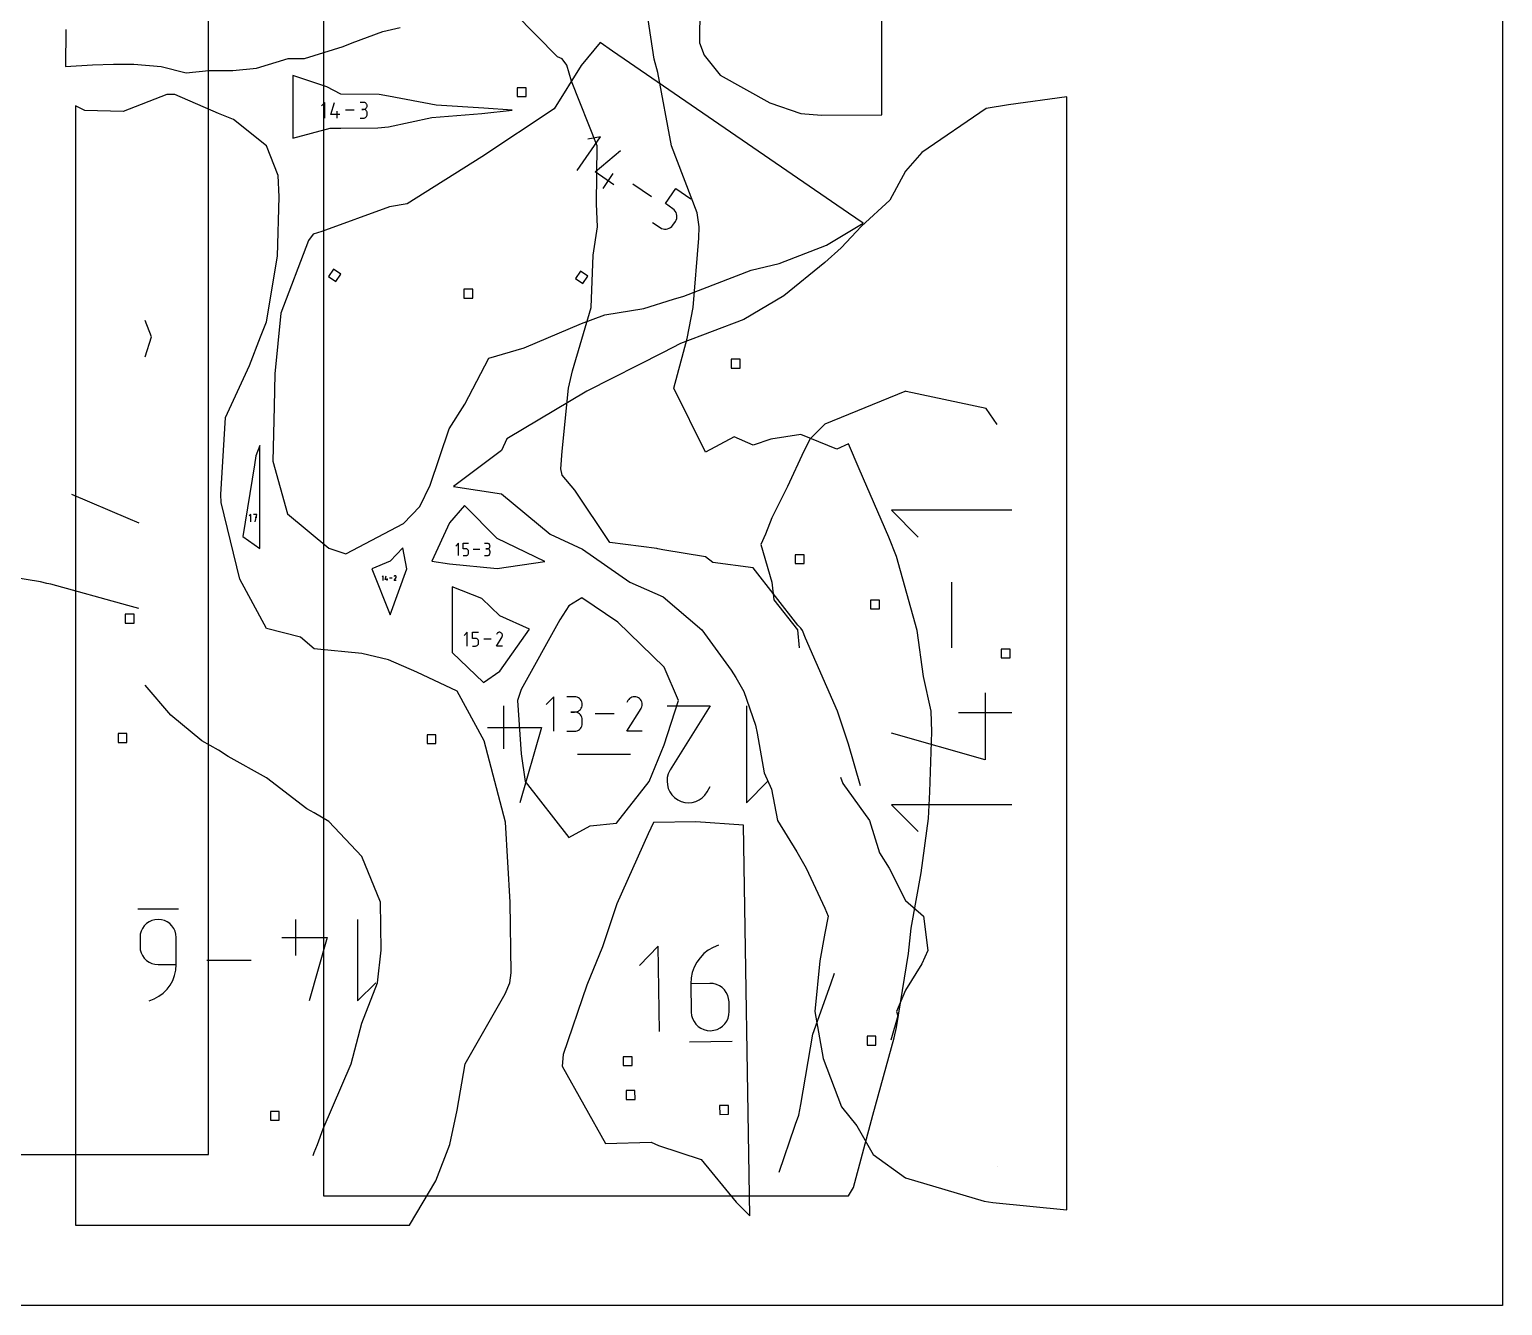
# Model space of a CAD drawing. Extents: x 0 to 600, y 0 to 270.
# Drawn here: x 478.6 to 600, y 0 to 105.2 of the extents above; entities that cross this region are included whole.
import ezdxf

# ---------------------------------------------------------------- set-up
doc = ezdxf.new("R2010")
doc.units = 0
doc.layers.add('1', color=7, linetype='CONTINUOUS')
doc.layers.add('2', color=7, linetype='CONTINUOUS')

msp = doc.modelspace()

# ---------------------------------------------------------------- linework, layer by layer
at = {"layer": '1', "color": 3}
for p, q in [((600.00002, 270.000013), (600.00002, 0.000006)), ((600.00002, 0.000006), (-0.000006, 0.000006))]:
    msp.add_line(p, q, dxfattribs=at)
at = {"layer": '1', "color": 5}
for p, q in [((493.326927, 12.455505), (493.326927, 131.842355)), ((502.810935, 115.590383), (502.810935, 9.051372)), ((530.06617, 102.760543), (529.119834, 108.931779)), ((530.354263, 101.671291), (530.06617, 102.760543)), ((531.501675, 95.614572), (530.354263, 101.671291)), ((519.502304, 100.410714), (518.771927, 100.410714)), ((518.771927, 100.410714), (518.771927, 99.680337)), ((518.771927, 99.680337), (519.502304, 99.680337)), ((519.502304, 99.680337), (519.502304, 100.410714)), ((533.617063, 90.09211), (531.501675, 95.614572)), ((533.786132, 88.955515), (533.617063, 90.09211)), ((533.735638, 88.019551), (533.786132, 88.955515)), ((533.268105, 82.296912), (533.735638, 88.019551)), ((515.114632, 83.79599), (514.384255, 83.79599)), ((514.384255, 83.79599), (514.384255, 83.065613)), ((515.114632, 83.065613), (515.114632, 83.79599)), ((514.384255, 83.065613), (515.114632, 83.065613)), ((532.78164, 79.746002), (533.268105, 82.296912)), ((531.695992, 75.638308), (532.78164, 79.746002)), ((534.288831, 70.367424), (531.695992, 75.638308)), ((542.158416, 71.826826), (539.67198, 71.431428)), ((545.120951, 70.624409), (542.158416, 71.826826)), ((536.649933, 71.642879), (534.288831, 70.367424)), ((538.223399, 70.935042), (536.649933, 71.642879)), ((539.67198, 71.431428), (538.223399, 70.935042)), ((546.092984, 71.06579), (545.120951, 70.624409)), ((546.960419, 68.979708), (546.092984, 71.06579)), ((549.411692, 63.363017), (546.960419, 68.979708)), ((550.027552, 61.766559), (549.411692, 63.363017)), ((551.738528, 55.662047), (550.027552, 61.766559)), ((548.636681, 58.171481), (547.906304, 58.171481)), ((547.906304, 58.171481), (547.906304, 57.441104)), ((547.906304, 57.441104), (548.636681, 57.441104)), ((548.636681, 57.441104), (548.636681, 58.171481)), ((552.262868, 51.878965), (551.738528, 55.662047)), ((552.901721, 49.003444), (552.262868, 51.878965)), ((552.956726, 47.301486), (552.901721, 49.003444)), ((552.801183, 42.34484), (552.956726, 47.301486)), ((552.674942, 40.165882), (552.801183, 42.34484)), ((552.081626, 35.686236), (552.674942, 40.165882)), ((551.261981, 31.11597), (552.081626, 35.686236)), ((551.032047, 29.027183), (551.261981, 31.11597)), ((550.027552, 22.91411), (551.032047, 29.027183)), ((548.083035, 15.709976), (549.847663, 22.063806)), ((549.847663, 22.063806), (550.027552, 22.91411)), ((528.248792, 20.511528), (527.518415, 20.511528)), ((527.518415, 20.511528), (527.518415, 19.781151)), ((527.518415, 19.781151), (528.248792, 19.781151)), ((528.248792, 19.781151), (528.248792, 20.511528)), ((546.495141, 9.732608), (548.083035, 15.709976)), ((346.835399, 12.455505), (493.326927, 12.455505)), ((546.092984, 9.051372), (546.495141, 9.732608)), ((502.810935, 9.051372), (546.092984, 9.051372))]:
    msp.add_line(p, q, dxfattribs=at)
at = {"layer": '1', "color": 1}
for p, q in [((522.08342, 102.952156), (518.549656, 106.562112)), ((522.484677, 102.78444), (522.08342, 102.952156)), ((522.869701, 102.273176), (522.484677, 102.78444)), ((523.25653, 100.966612), (522.869701, 102.273176)), ((525.357943, 95.614572), (523.25653, 100.966612)), ((525.311956, 90.8297), (525.357943, 95.614572)), ((525.381839, 88.955515), (525.311956, 90.8297)), ((525.027921, 86.601179), (525.381839, 88.955515)), ((524.876885, 82.296912), (525.027921, 86.601179)), ((523.330471, 77.070209), (524.876885, 82.296912)), ((523.014424, 75.638308), (523.330471, 77.070209)), ((522.484677, 70.447674), (523.014424, 75.638308)), ((522.355732, 68.979708), (522.484677, 70.447674)), ((522.484677, 68.473401), (522.355732, 68.979708)), ((523.523885, 67.221393), (522.484677, 68.473401)), ((482.043956, 66.910047), (486.668323, 64.931267)), ((526.419245, 62.913521), (523.523885, 67.221393)), ((486.668323, 64.931267), (487.574983, 64.535443)), ((530.287085, 62.434265), (526.419245, 62.913521)), ((530.354263, 62.395944), (530.287085, 62.434265)), ((530.770848, 62.320651), (530.354263, 62.395944)), ((534.288831, 61.744015), (530.770848, 62.320651)), ((534.909202, 61.270173), (534.288831, 61.744015)), ((538.223399, 60.835551), (534.909202, 61.270173)), ((541.900079, 56.098921), (538.223399, 60.835551)), ((479.46419, 59.672113), (473.637858, 60.629278)), ((480.009268, 59.534592), (479.46419, 59.672113)), ((480.314045, 59.492223), (480.009268, 59.534592)), ((486.668323, 57.727585), (480.314045, 59.492223)), ((487.574983, 57.486831), (486.668323, 57.727585)), ((542.157967, 55.855012), (541.900079, 56.098921)), ((542.286459, 55.662047), (542.157967, 55.855012)), ((542.52631, 55.039425), (542.286459, 55.662047)), ((545.17911, 49.003444), (542.52631, 55.039425)), ((517.655621, 49.449785), (517.655621, 45.901597)), ((531.122961, 49.449785), (534.671153, 49.449785)), ((534.671153, 49.449785), (531.392572, 44.171685)), ((537.667501, 49.449785), (537.667501, 41.460272)), ((546.092984, 46.284818), (545.17911, 49.003444)), ((516.325614, 47.673887), (520.761978, 47.673887)), ((520.761978, 47.673887), (518.990138, 41.460272)), ((547.06186, 42.840776), (546.092984, 46.284818)), ((523.756974, 45.455255), (528.12571, 45.455255)), ((531.225599, 43.832128), (531.146702, 43.530959)), ((531.360854, 44.122926), (531.225599, 43.832128)), ((531.364472, 44.129249), (531.360854, 44.122926)), ((531.360854, 44.122926), (531.360854, 44.122926)), ((531.367516, 44.135572), (531.364472, 44.129249)), ((531.371134, 44.140982), (531.367516, 44.135572)), ((531.374177, 44.146393), (531.371134, 44.140982)), ((531.377795, 44.151803), (531.374177, 44.146393)), ((531.380838, 44.156774), (531.377795, 44.151803)), ((531.384456, 44.161744), (531.380838, 44.156774)), ((531.388514, 44.166715), (531.384456, 44.161744)), ((531.392572, 44.171685), (531.388514, 44.166715)), ((531.392572, 44.171685), (531.392572, 44.171685)), ((531.146702, 43.530959), (531.121916, 43.225736)), ((531.121916, 43.225736), (531.149407, 42.923664)), ((531.149407, 42.923664), (531.227855, 42.631513)), ((531.227855, 42.631513), (531.354541, 42.355593)), ((534.433398, 42.34883), (534.666486, 42.795625)), ((537.667501, 41.460272), (539.443399, 43.237073)), ((531.354541, 42.355593), (531.527668, 42.103119)), ((531.527668, 42.103119), (531.745428, 41.881301)), ((531.745428, 41.881301), (532.00647, 41.696002)), ((532.00647, 41.696002), (532.00647, 41.696002)), ((532.00647, 41.696002), (532.297722, 41.562549)), ((532.297722, 41.562549), (532.59979, 41.484551)), ((532.59979, 41.484551), (532.905017, 41.460644)), ((532.905017, 41.460644), (533.207085, 41.488608)), ((533.207085, 41.488608), (533.499236, 41.567056)), ((533.499236, 41.567056), (533.774706, 41.694196)), ((533.774706, 41.694196), (534.02673, 41.867775)), ((534.02673, 41.867775), (534.248548, 42.086435)), ((534.248548, 42.086435), (534.433398, 42.34883)), ((544.619155, 26.533081), (544.936554, 27.406828)), ((543.155246, 22.368579), (544.619155, 26.533081)), ((542.157967, 16.581921), (543.155246, 22.368579)), ((541.97943, 15.709976), (542.157967, 16.581921)), ((540.375306, 10.998145), (541.659325, 14.803318)), ((541.659325, 14.803318), (541.708017, 14.947591)), ((541.708017, 14.947591), (541.97943, 15.709976))]:
    msp.add_line(p, q, dxfattribs=at)
at = {"layer": '2', "color": 3}
for p, q in [((600.000014, 270.000013), (600.000014, 0.000006)), ((600.000014, 0.000006), (-0.000006, 0.000006))]:
    msp.add_line(p, q, dxfattribs=at)
at = {"layer": '2', "color": 5}
for p, q in [((548.817708, 98.172875), (548.817708, 136.138041)), ((533.839583, 107.044691), (533.798557, 104.115507)), ((481.569718, 105.22055), (481.548912, 102.168365)), ((505.171116, 104.119639), (507.692194, 105.042498)), ((507.692194, 105.042498), (509.114533, 105.384474)), ((501.227432, 102.820539), (504.426838, 103.809108)), ((504.426838, 103.809108), (505.171116, 104.119639)), ((525.612229, 104.132263), (524.056736, 102.245964)), ((526.621684, 103.439159), (525.612229, 104.132263)), ((529.865275, 101.212066), (526.621684, 103.439159)), ((533.798557, 104.115507), (534.181778, 103.109683)), ((481.548912, 102.168365), (483.766781, 102.298423)), ((483.766781, 102.298423), (485.48503, 102.362455)), ((485.48503, 102.362455), (487.158467, 102.351048)), ((487.158467, 102.351048), (489.418517, 102.160709)), ((489.418517, 102.160709), (491.484023, 101.651585)), ((495.341046, 101.835407), (497.287295, 102.036751)), ((497.287295, 102.036751), (499.886696, 102.826973)), ((499.886696, 102.826973), (501.227432, 102.820539)), ((524.056736, 102.245964), (521.813864, 98.663196)), ((534.181778, 103.109683), (535.500065, 101.460925)), ((491.484023, 101.651585), (493.351024, 101.825065)), ((493.351024, 101.825065), (495.341046, 101.835407)), ((503.091848, 100.485743), (500.286524, 101.429823)), ((500.286524, 101.429823), (500.286524, 98.575041)), ((533.109229, 98.984725), (529.865275, 101.212066)), ((535.500065, 101.460925), (539.592428, 99.175115)), ((489.879261, 99.846605), (486.290044, 98.454831)), ((490.555536, 99.846605), (489.879261, 99.846605)), ((494.15918, 98.302444), (490.555536, 99.846605)), ((504.221228, 99.878448), (503.091848, 100.485743)), ((507.398368, 99.856807), (504.221228, 99.878448)), ((508.155796, 99.707576), (507.398368, 99.856807)), ((512.090803, 98.979453), (508.155796, 99.707576)), ((564.095462, 99.651201), (559.272269, 99.006914)), ((564.095462, 7.880683), (564.095462, 99.651201)), ((483.133643, 98.529221), (482.355025, 98.925068)), ((482.355025, 98.925068), (482.355025, 6.624804)), ((486.290044, 98.454831), (483.133643, 98.529221)), ((500.286524, 98.575039), (500.286524, 96.254515)), ((516.025371, 98.718862), (512.090803, 98.979453)), ((515.851805, 98.280636), (518.353583, 98.575041)), ((521.813864, 98.663196), (515.859008, 94.715273)), ((518.353583, 98.575041), (516.025371, 98.718862)), ((536.352821, 96.757633), (533.109229, 98.984725)), ((539.592428, 99.175115), (542.159118, 98.298663)), ((557.436858, 98.689538), (552.141175, 95.072346)), ((559.272269, 99.006914), (557.436858, 98.689538)), ((495.37377, 97.79118), (494.15918, 98.302444)), ((498.094199, 95.615829), (495.37377, 97.79118)), ((507.292869, 97.114737), (508.155796, 97.203104)), ((508.155796, 97.203104), (511.722909, 97.951966)), ((511.722909, 97.951966), (515.851805, 98.280636)), ((542.159118, 98.298663), (543.871446, 98.163408)), ((543.871433, 98.163408), (548.817708, 98.172875)), ((500.286524, 96.254515), (503.344336, 97.090841)), ((503.344336, 97.090841), (504.221228, 97.090841)), ((504.221228, 97.090841), (507.292869, 97.114737)), ((539.596412, 94.530541), (536.352821, 96.757633)), ((499.068485, 93.188002), (498.094199, 95.615829)), ((552.141175, 95.072346), (550.778255, 93.538554)), ((515.859008, 94.715273), (509.69514, 90.829374)), ((542.840394, 92.303181), (539.596412, 94.530541)), ((550.778255, 93.538554), (549.482962, 91.137778)), ((499.140621, 91.416612), (499.068485, 93.188002)), ((546.083986, 90.076088), (542.840394, 92.303181)), ((498.999505, 86.529398), (499.140621, 91.416612)), ((549.482962, 91.137778), (547.165594, 89.002575)), ((508.257844, 90.596667), (502.66262, 88.55767)), ((509.69514, 90.829374), (508.257844, 90.596667)), ((547.285587, 89.251054), (546.083986, 90.076088)), ((544.274394, 87.440554), (547.285587, 89.251054)), ((547.165594, 89.002575), (545.479414, 87.20277)), ((501.577788, 87.818808), (499.277077, 81.828403)), ((501.945524, 88.354388), (501.577788, 87.818808)), ((502.66262, 88.55767), (501.945524, 88.354388)), ((540.359982, 85.929189), (544.274394, 87.440554)), ((498.094199, 81.116944), (498.999505, 86.529398)), ((545.479414, 87.20277), (544.119651, 86.004411)), ((503.639975, 85.45457), (503.226558, 84.85246)), ((504.242086, 85.041153), (503.639975, 85.45457)), ((503.828669, 84.439043), (504.242086, 85.041153)), ((524.001739, 85.295018), (523.588322, 84.692907)), ((524.60385, 84.881601), (524.001739, 85.295018)), ((532.518585, 83.236121), (538.07334, 85.360326)), ((538.07334, 85.360326), (540.359982, 85.929189)), ((544.119651, 86.004411), (540.746391, 83.268202)), ((503.226558, 84.85246), (503.828669, 84.439043)), ((523.588322, 84.692907), (524.190433, 84.27949)), ((524.190433, 84.27949), (524.60385, 84.881601)), ((529.205798, 82.224985), (531.659318, 82.970762)), ((531.659318, 82.970762), (532.518585, 83.236121)), ((540.746391, 83.268202), (537.460598, 81.303387)), ((499.277077, 81.828403), (498.803101, 76.826548)), ((524.064034, 80.963505), (525.998514, 81.677367)), ((525.998514, 81.677367), (529.205798, 82.224985)), ((497.615396, 79.870795), (498.094199, 81.116944)), ((519.356992, 78.95563), (524.064034, 80.963505)), ((537.460598, 81.303387), (532.22578, 79.333634)), ((496.706482, 77.522768), (497.615396, 79.870795)), ((516.447117, 78.116304), (519.356992, 78.95563)), ((532.22578, 79.333634), (530.801994, 78.594702)), ((514.454429, 74.337147), (516.447117, 78.116304)), ((530.801994, 78.594702), (524.52481, 75.398627)), ((537.140946, 78.020748), (536.410569, 78.020748)), ((536.410569, 78.020748), (536.410569, 77.290371)), ((537.140946, 77.290371), (537.140946, 78.020748)), ((494.735817, 73.21174), (496.706482, 77.522768)), ((498.803101, 76.826548), (498.741287, 74.119209)), ((536.410569, 77.290371), (537.140946, 77.290371)), ((524.52481, 75.398627), (517.921211, 71.464059)), ((498.741287, 74.119209), (498.623862, 69.613584)), ((513.150539, 72.302703), (514.454429, 74.337147)), ((494.352594, 66.880454), (494.735817, 73.21174)), ((511.585519, 67.637067), (513.150539, 72.302703)), ((497.552122, 70.914065), (497.21307, 70.068721)), ((497.552122, 62.40878), (497.552122, 70.914065)), ((517.484787, 70.490662), (513.525422, 67.529491)), ((517.921211, 71.464059), (517.484787, 70.490662)), ((497.116601, 69.332483), (496.154938, 63.410118)), ((497.21307, 70.068721), (497.116601, 69.332483)), ((498.623862, 69.613584), (499.836125, 65.289859)), ((494.365669, 66.203277), (494.352594, 66.880454)), ((510.746339, 65.876384), (511.585519, 67.637067)), ((513.525422, 67.529491), (517.484787, 66.91993)), ((517.484787, 66.91993), (521.476612, 63.594449)), ((495.898559, 59.894533), (494.365669, 66.203277)), ((509.411253, 64.470412), (510.746339, 65.876384)), ((514.425858, 65.958637), (513.195949, 64.526287)), ((517.130517, 63.259849), (514.425858, 65.958637)), ((499.836125, 65.289859), (503.247352, 62.445072)), ((504.640744, 61.990945), (509.411253, 64.470412)), ((513.195949, 64.526287), (511.736547, 61.381157)), ((496.154938, 63.410118), (497.552122, 62.40878)), ((521.047028, 61.350499), (517.130517, 63.259849)), ((521.476612, 63.594449), (524.14339, 62.37942)), ((503.247352, 62.445072), (504.640744, 61.990945)), ((509.334171, 62.478417), (508.308465, 61.389615)), ((509.665072, 60.742645), (509.334171, 62.478417)), ((524.14339, 62.37942), (528.053612, 59.659881)), ((508.308465, 61.389615), (506.780557, 60.742645)), ((506.780557, 60.742645), (508.308465, 56.959112)), ((508.308465, 56.959112), (509.665072, 60.742645)), ((511.736547, 61.381157), (513.195949, 61.158437)), ((513.195949, 61.158437), (517.130517, 60.781978)), ((517.130517, 60.781978), (521.047028, 61.350499)), ((542.428061, 61.911877), (541.697684, 61.911877)), ((541.697684, 61.911877), (541.697684, 61.1815)), ((541.697684, 61.1815), (542.428061, 61.1815)), ((542.428061, 61.1815), (542.428061, 61.911877)), ((498.094199, 55.817497), (495.898559, 59.894533)), ((528.053612, 59.659881), (530.801994, 58.439002)), ((515.856568, 58.290141), (513.410716, 59.257665)), ((513.410716, 59.257665), (513.410716, 55.770791)), ((517.345284, 56.865906), (515.856568, 58.290141)), ((524.099315, 58.349513), (523.029448, 57.688116)), ((527.07222, 56.357207), (524.099315, 58.349513)), ((530.801994, 58.439002), (533.989052, 55.725313)), ((523.029448, 57.688116), (522.283278, 56.53935)), ((487.189941, 56.995117), (486.459564, 56.995117)), ((486.459564, 56.995117), (486.459564, 56.26474)), ((486.459564, 56.26474), (487.189941, 56.26474)), ((487.189941, 56.26474), (487.189941, 56.995117)), ((519.784846, 55.770791), (517.345284, 56.865906)), ((522.283278, 56.53935), (519.09488, 50.806793)), ((530.899021, 52.629579), (527.07222, 56.357207)), ((500.92193, 55.108761), (498.094199, 55.817497)), ((502.028766, 54.140786), (500.92193, 55.108761)), ((513.410716, 55.770791), (513.410716, 53.840703)), ((517.345284, 52.321338), (519.784846, 55.770791)), ((533.989052, 55.725313), (536.422742, 52.403924)), ((505.963334, 53.753956), (502.028766, 54.140786)), ((508.152211, 53.23593), (505.963334, 53.753956)), ((513.410716, 53.840703), (516.007612, 51.375906)), ((559.403916, 54.13113), (558.673539, 54.13113)), ((558.673539, 54.13113), (558.673539, 53.400753)), ((559.403916, 53.400753), (559.403916, 54.13113)), ((510.49618, 52.223321), (508.152211, 53.23593)), ((513.832921, 50.657519), (510.49618, 52.223321)), ((516.007612, 51.375906), (517.345284, 52.321338)), ((532.065392, 49.880747), (530.899021, 52.629579)), ((536.422742, 52.403924), (536.789283, 51.790306)), ((558.673539, 53.400753), (559.403916, 53.400753)), ((536.789283, 51.790306), (537.460598, 50.62576)), ((516.056964, 46.576875), (513.832921, 50.657519)), ((519.09488, 50.806793), (518.809492, 49.880747)), ((518.809492, 49.880747), (519.09488, 45.486763)), ((530.899021, 46.241486), (532.065392, 49.880747)), ((537.460598, 50.62576), (538.407383, 47.855738)), ((538.407383, 47.855738), (538.558419, 47.207427)), ((486.599778, 47.158021), (485.869852, 47.158021)), ((485.869852, 47.158021), (485.869852, 46.427644)), ((485.869852, 46.427644), (486.599778, 46.427644)), ((486.599778, 46.427644), (486.599778, 47.158021)), ((512.067843, 47.066499), (511.337466, 47.066499)), ((511.337466, 47.066499), (511.337466, 46.336122)), ((511.337466, 46.336122), (512.067843, 46.336122)), ((512.067843, 46.336122), (512.067843, 47.066499)), ((517.79995, 39.863719), (516.056964, 46.576875)), ((529.653322, 43.222143), (530.899021, 46.241486)), ((538.558419, 47.207427), (539.144069, 43.92117)), ((519.09488, 45.486763), (519.43978, 43.222143)), ((539.144069, 43.92117), (539.748659, 42.56906)), ((519.43978, 43.222143), (523.029448, 38.588758)), ((526.964453, 39.777649), (529.653322, 43.222143)), ((539.748659, 42.56906), (540.224307, 39.986162)), ((518.20301, 33.259669), (517.79995, 39.863719)), ((523.029448, 38.588758), (524.79361, 39.548167)), ((524.79361, 39.548167), (526.964453, 39.777649)), ((529.577485, 38.881797), (526.979566, 33.129236)), ((530.007459, 39.837954), (529.577485, 38.881797)), ((533.496577, 39.894688), (530.007459, 39.837954)), ((537.436372, 39.605237), (533.496577, 39.894688)), ((537.959868, 7.410238), (537.436372, 39.605237)), ((540.224307, 39.986162), (541.820766, 37.409994)), ((541.820766, 37.409994), (542.587212, 36.051595)), ((542.587212, 36.051595), (544.119651, 32.756783)), ((518.26703, 27.446409), (518.20301, 33.259669)), ((526.979566, 33.129236), (525.793488, 29.5897)), ((544.119651, 32.756783), (544.418115, 32.116553)), ((544.418115, 32.116553), (544.119651, 30.695496)), ((544.119651, 30.695496), (543.728314, 28.413271)), ((525.793488, 29.5897), (524.501175, 26.429453)), ((543.728314, 28.413271), (543.304063, 24.247417)), ((518.167843, 26.601065), (518.26703, 27.446409)), ((514.480341, 19.942011), (517.767489, 25.689446)), ((517.767489, 25.689446), (518.167843, 26.601065)), ((524.501175, 26.429453), (522.564976, 20.689454)), ((543.304063, 24.247417), (544.004235, 20.38095)), ((548.342312, 22.199657), (547.611935, 22.199657)), ((547.611935, 22.199657), (547.611935, 21.46928)), ((548.342312, 21.46928), (548.342312, 22.199657)), ((522.564976, 20.689454), (522.469074, 19.736477)), ((547.611935, 21.46928), (548.342312, 21.46928)), ((513.832921, 16.104376), (514.480341, 19.942011)), ((522.469074, 19.736477), (526.05719, 13.372064)), ((544.004235, 20.38095), (545.516835, 16.378281)), ((528.482057, 17.733461), (527.751777, 17.721587)), ((527.751777, 17.721587), (527.763651, 16.991306)), ((527.763651, 16.991306), (528.493932, 17.003181)), ((528.493932, 17.003181), (528.482057, 17.733461)), ((499.154598, 16.012402), (498.424221, 16.012402)), ((498.424221, 16.012402), (498.424221, 15.282025)), ((499.154598, 15.282025), (499.154598, 16.012402)), ((513.226978, 13.283407), (513.832921, 16.104376)), ((536.184178, 16.505067), (535.453898, 16.493193)), ((535.453898, 16.493193), (535.465772, 15.762912)), ((536.196053, 15.774787), (536.184178, 16.505067)), ((545.516835, 16.378281), (546.768394, 14.812941)), ((498.424221, 15.282025), (499.154598, 15.282025)), ((535.465772, 15.762912), (536.196053, 15.774787)), ((546.768394, 14.812941), (548.123649, 12.443274)), ((526.05719, 13.372064), (529.821866, 13.482426)), ((529.821866, 13.482426), (530.422435, 13.206316)), ((512.054318, 10.273533), (513.226978, 13.283407)), ((530.422435, 13.206316), (533.949464, 12.042152)), ((548.123649, 12.443274), (550.778255, 10.542028)), ((533.949464, 12.042152), (536.827797, 8.535786)), ((509.897902, 6.624804), (512.054318, 10.273533)), ((550.778255, 10.542028), (557.26779, 8.608355)), ((536.827797, 8.535786), (537.959868, 7.410238)), ((557.26779, 8.608355), (557.971116, 8.508706)), ((557.971116, 8.508706), (564.095462, 7.880683)), ((482.355025, 6.624804), (509.897902, 6.624804))]:
    msp.add_line(p, q, dxfattribs=at)
at = {"layer": '2', "color": 1}
for p, q in [((502.92775, 99.210287), (502.638304, 98.921292)), ((502.92775, 97.909585), (502.92775, 99.210287)), ((503.415547, 98.19858), (503.70364, 99.210287)), ((503.920961, 97.909585), (503.920961, 98.487574)), ((505.337081, 98.560161), (504.62564, 98.560161)), ((506.113445, 99.208934), (505.824912, 99.208934)), ((506.113445, 98.631397), (505.969162, 98.631397)), ((505.969162, 98.631397), (506.113445, 98.631397)), ((506.165755, 99.204427), (506.113445, 99.208934)), ((506.113445, 98.631397), (506.165755, 98.635904)), ((506.165755, 98.626436), (506.113445, 98.631397)), ((506.113445, 98.631397), (506.113445, 98.631397)), ((506.214447, 99.190901), (506.165755, 99.204427)), ((506.165755, 98.635904), (506.214447, 98.64943)), ((506.214447, 98.612911), (506.165755, 98.626436)), ((506.25952, 99.169261), (506.214447, 99.190901)), ((506.214447, 98.64943), (506.25952, 98.670621)), ((506.25952, 98.59172), (506.214447, 98.612911)), ((506.299657, 99.140857), (506.25952, 99.169261)), ((506.25952, 98.670621), (506.299657, 98.699024)), ((506.299657, 98.563316), (506.25952, 98.59172)), ((506.334824, 99.106142), (506.299657, 99.140857)), ((506.299657, 98.699024), (506.334824, 98.734191)), ((506.334824, 98.528601), (506.299657, 98.563316)), ((506.362889, 99.066016), (506.334824, 99.106142)), ((506.334824, 98.734191), (506.362889, 98.774767)), ((506.362889, 98.488024), (506.334824, 98.528601)), ((506.38453, 99.020931), (506.362889, 99.066016)), ((506.362889, 98.774767), (506.38453, 98.819401)), ((506.38453, 98.442939), (506.362889, 98.488024)), ((506.398055, 98.972239), (506.38453, 99.020931)), ((506.38453, 98.819401), (506.398055, 98.868544)), ((506.398055, 98.394247), (506.38453, 98.442939)), ((506.402451, 98.920391), (506.398055, 98.972239)), ((506.398055, 98.868544), (506.402451, 98.920391)), ((506.402451, 98.34285), (506.398055, 98.394247)), ((506.402451, 98.920391), (506.402451, 98.920391)), ((504.137809, 98.19858), (503.415547, 98.19858)), ((505.824912, 97.909585), (506.113445, 97.909585)), ((506.113445, 97.909585), (506.165755, 97.914092)), ((506.113445, 97.909585), (506.113445, 97.909585)), ((506.165755, 97.914092), (506.214447, 97.927618)), ((506.214447, 97.927618), (506.25952, 97.948809)), ((506.25952, 97.948809), (506.299657, 97.977662)), ((506.299657, 97.977662), (506.334824, 98.012378)), ((506.334824, 98.012378), (506.362889, 98.052503)), ((506.362889, 98.052503), (506.38453, 98.097588)), ((506.38453, 98.097588), (506.398055, 98.14628)), ((506.398055, 98.14628), (506.402451, 98.198128)), ((506.402451, 98.198128), (506.402451, 98.34285)), ((506.402451, 98.34285), (506.402451, 98.34285)), ((523.714053, 93.579465), (525.630573, 96.37073)), ((525.630573, 96.37073), (524.583693, 96.176219)), ((525.186616, 93.48115), (527.296412, 95.226943)), ((526.736493, 92.416984), (525.186616, 93.48115)), ((525.845971, 92.115663), (526.697048, 93.355193)), ((529.842296, 91.42532), (528.316197, 92.47316)), ((530.993795, 90.85946), (531.847169, 92.102335)), ((531.847169, 92.102335), (533.087071, 91.251003)), ((531.613746, 90.433794), (530.993795, 90.85946)), ((531.717995, 90.347449), (531.613746, 90.433794)), ((531.803157, 90.246865), (531.717995, 90.347449)), ((531.868412, 90.134792), (531.803157, 90.246865)), ((531.913141, 90.01439), (531.868412, 90.134792)), ((531.936553, 89.888389), (531.913141, 90.01439)), ((531.938674, 89.760054), (531.936553, 89.888389)), ((529.930649, 89.311069), (530.5506, 88.885403)), ((530.5506, 88.885403), (530.5506, 88.885403)), ((530.5506, 88.885403), (530.668375, 88.818757)), ((530.668375, 88.818757), (530.793093, 88.775783)), ((530.793093, 88.775783), (530.921381, 88.755513)), ((530.921381, 88.755513), (531.049814, 88.75702)), ((531.049814, 88.75702), (531.17607, 88.780803)), ((531.17607, 88.780803), (531.296857, 88.825296)), ((531.296857, 88.825296), (531.409314, 88.890274)), ((531.409314, 88.890274), (531.509879, 88.975448)), ((531.509879, 88.975448), (531.596473, 89.08006)), ((531.596473, 89.08006), (531.808541, 89.38892)), ((531.808541, 89.38892), (531.875064, 89.507312)), ((531.808541, 89.38892), (531.808541, 89.38892)), ((531.875064, 89.507312), (531.918429, 89.631762)), ((531.918429, 89.631762), (531.938674, 89.760054)), ((488.611922, 79.870795), (488.10697, 81.226951)), ((488.10697, 78.225643), (488.611922, 79.870795)), ((550.722351, 75.365692), (544.119651, 72.678175)), ((550.778255, 75.383613), (550.722351, 75.365692)), ((550.833709, 75.365692), (550.778255, 75.383613)), ((557.436858, 73.970773), (550.833709, 75.365692)), ((558.343517, 72.650685), (557.436858, 73.970773)), ((544.119651, 72.678175), (542.917684, 71.464059)), ((542.397405, 70.446468), (541.045305, 67.529491)), ((542.917684, 71.464059), (542.397405, 70.446468)), ((541.045305, 67.529491), (539.76985, 64.959172)), ((496.803247, 65.239667), (496.667081, 65.10351)), ((496.803247, 64.627413), (496.803247, 65.239667)), ((497.305485, 65.239667), (497.033181, 65.239667)), ((497.169351, 64.627413), (497.305485, 65.239667)), ((497.305485, 64.967354), (497.169351, 64.967354)), ((539.76985, 64.959172), (539.231086, 63.594449)), ((559.541426, 65.571877), (549.629037, 65.571877)), ((549.629037, 65.571877), (551.833244, 63.368574)), ((539.231086, 63.594449), (538.869505, 62.762192)), ((513.930383, 62.848674), (513.704507, 62.622798)), ((513.930383, 61.832007), (513.930383, 62.848674)), ((514.311802, 62.396021), (514.311802, 62.848678)), ((514.311802, 62.848678), (514.763554, 62.848678)), ((514.537678, 62.396021), (514.311802, 62.396021)), ((514.578255, 62.392414), (514.537678, 62.396021)), ((514.616126, 62.382044), (514.578255, 62.392414)), ((514.651292, 62.365363), (514.616126, 62.382044)), ((514.682717, 62.343271), (514.651292, 62.365363)), ((514.710083, 62.31622), (514.682717, 62.343271)), ((514.73204, 62.284661), (514.710083, 62.31622)), ((514.710083, 61.912709), (514.73204, 61.944269)), ((514.748631, 62.249494), (514.73204, 62.284661)), ((514.73204, 61.944269), (514.748631, 61.979435)), ((514.759091, 62.211172), (514.748631, 62.249494)), ((514.748631, 61.979435), (514.759091, 62.017757)), ((514.763148, 62.170596), (514.759091, 62.211172)), ((514.759091, 62.017757), (514.763148, 62.058334)), ((514.763148, 62.058334), (514.763148, 62.170596)), ((514.763148, 62.170596), (514.763148, 62.170596)), ((515.700398, 62.340566), (515.1445, 62.340566)), ((516.307693, 62.847772), (516.081817, 62.847772)), ((516.307693, 62.396021), (516.194552, 62.396021)), ((516.194552, 62.396021), (516.307693, 62.396021)), ((516.347818, 62.844165), (516.307693, 62.847772)), ((516.307693, 62.396021), (516.347818, 62.399627)), ((516.347818, 62.392414), (516.307693, 62.396021)), ((516.307693, 62.396021), (516.307693, 62.396021)), ((516.386141, 62.833345), (516.347818, 62.844165)), ((516.347818, 62.399627), (516.386141, 62.410448)), ((516.386141, 62.382044), (516.347818, 62.392414)), ((516.421307, 62.816664), (516.386141, 62.833345)), ((516.386141, 62.410448), (516.421307, 62.427129)), ((516.421307, 62.365363), (516.386141, 62.382044)), ((516.452731, 62.794572), (516.421307, 62.816664)), ((516.421307, 62.427129), (516.452731, 62.449221)), ((516.452731, 62.343271), (516.421307, 62.365363)), ((516.479782, 62.767521), (516.452731, 62.794572)), ((516.452731, 62.449221), (516.479782, 62.476723)), ((516.479782, 62.315769), (516.452731, 62.343271)), ((516.50246, 62.735961), (516.479782, 62.767521)), ((516.479782, 62.476723), (516.50246, 62.508282)), ((516.50246, 62.28421), (516.479782, 62.315769)), ((516.479782, 61.912709), (516.50246, 61.943818)), ((516.519006, 62.700795), (516.50246, 62.735961)), ((516.50246, 62.508282), (516.519006, 62.543449)), ((516.519006, 62.249044), (516.50246, 62.28421)), ((516.50246, 61.943818), (516.519006, 61.978984)), ((516.529466, 62.662924), (516.519006, 62.700795)), ((516.519006, 62.543449), (516.529466, 62.581771)), ((516.529466, 62.211172), (516.519006, 62.249044)), ((516.519006, 61.978984), (516.529466, 62.017307)), ((516.533073, 62.622347), (516.529466, 62.662924)), ((516.529466, 62.581771), (516.533073, 62.622347)), ((516.533073, 62.170596), (516.529466, 62.211172)), ((516.529466, 62.017307), (516.533073, 62.057883)), ((516.533073, 62.622347), (516.533073, 62.622347)), ((516.533073, 62.057883), (516.533073, 62.170596)), ((516.533073, 62.170596), (516.533073, 62.170596)), ((538.869505, 62.762192), (539.773458, 59.659881)), ((514.311802, 61.832007), (514.537678, 61.832007)), ((514.537678, 61.832007), (514.578255, 61.836065)), ((514.537678, 61.832007), (514.537678, 61.832007)), ((514.578255, 61.836065), (514.616126, 61.846434)), ((514.616126, 61.846434), (514.651292, 61.863116)), ((514.651292, 61.863116), (514.682717, 61.885208)), ((514.682717, 61.885208), (514.710083, 61.912709)), ((516.081817, 61.832458), (516.307693, 61.832458)), ((516.307693, 61.832458), (516.347818, 61.836065)), ((516.307693, 61.832458), (516.307693, 61.832458)), ((516.347818, 61.836065), (516.386141, 61.846434)), ((516.386141, 61.846434), (516.421307, 61.863116)), ((516.421307, 61.863116), (516.452731, 61.885208)), ((516.452731, 61.885208), (516.479782, 61.912709)), ((507.736336, 60.176377), (507.647541, 60.088011)), ((507.736336, 59.778728), (507.736336, 60.176377)), ((507.885117, 59.867094), (507.973032, 60.176377)), ((508.105582, 59.867094), (507.885117, 59.867094)), ((508.039781, 59.778728), (508.039781, 59.955461)), ((508.472123, 59.977553), (508.254836, 59.977553)), ((508.63231, 60.131631), (508.620453, 60.109088)), ((508.621377, 59.778728), (508.784562, 60.041573)), ((508.797646, 59.778728), (508.621377, 59.778728)), ((508.641463, 60.144705), (508.63231, 60.131631)), ((508.652644, 60.155526), (508.641463, 60.144705)), ((508.665132, 60.164092), (508.652644, 60.155526)), ((508.678658, 60.170404), (508.665132, 60.164092)), ((508.693175, 60.174461), (508.678658, 60.170404)), ((508.708414, 60.175814), (508.693175, 60.174461)), ((508.723292, 60.174461), (508.708414, 60.175814)), ((508.738486, 60.170404), (508.723292, 60.174461)), ((508.753003, 60.164092), (508.738486, 60.170404)), ((508.765537, 60.155075), (508.753003, 60.164092)), ((508.753003, 60.164092), (508.753003, 60.164092)), ((508.776673, 60.143804), (508.765537, 60.155075)), ((508.785149, 60.13118), (508.776673, 60.143804)), ((508.784562, 60.043264), (508.791325, 60.057691)), ((508.784562, 60.042926), (508.784562, 60.043264)), ((508.784562, 60.043264), (508.784562, 60.043264)), ((508.784562, 60.042588), (508.784562, 60.042926)), ((508.784562, 60.042926), (508.784562, 60.042926)), ((508.784562, 60.04225), (508.784562, 60.042588)), ((508.784562, 60.042588), (508.784562, 60.042588)), ((508.784562, 60.041911), (508.784562, 60.04225)), ((508.784562, 60.041573), (508.784562, 60.041911)), ((508.784562, 60.041911), (508.784562, 60.041911)), ((508.784562, 60.041573), (508.784562, 60.041573)), ((508.784562, 60.041573), (508.784562, 60.041573)), ((508.790874, 60.117654), (508.785149, 60.13118)), ((508.794932, 60.102776), (508.790874, 60.117654)), ((508.791325, 60.057691), (508.794932, 60.072569)), ((508.794932, 60.087898), (508.794932, 60.102776)), ((508.794932, 60.072569), (508.794932, 60.087898)), ((539.773458, 59.659881), (539.933059, 58.199127)), ((554.585233, 59.651766), (554.585233, 54.232098)), ((539.933059, 58.199127), (541.874868, 55.725313)), ((514.65462, 55.514709), (514.402572, 55.262233)), ((514.65462, 54.379919), (514.65462, 55.514709)), ((515.080673, 55.00931), (515.080673, 55.514709)), ((515.080673, 55.514709), (515.584701, 55.514709)), ((515.332689, 55.00931), (515.080673, 55.00931)), ((515.377774, 55.005253), (515.332689, 55.00931)), ((515.420199, 54.99353), (515.377774, 55.005253)), ((515.459874, 54.975046), (515.420199, 54.99353)), ((515.49504, 54.950249), (515.459874, 54.975046)), ((515.525112, 54.920042), (515.49504, 54.950249)), ((515.549819, 54.884876), (515.525112, 54.920042)), ((515.568754, 54.845652), (515.549819, 54.884876)), ((515.580612, 54.802821), (515.568754, 54.845652)), ((515.584669, 54.757736), (515.580612, 54.802821)), ((515.584669, 54.631949), (515.584669, 54.757736)), ((515.584669, 54.757736), (515.584669, 54.757736)), ((516.631137, 54.947539), (516.010317, 54.947539)), ((517.086225, 55.388132), (517.052727, 55.324563)), ((517.056753, 54.379919), (517.522468, 55.129683)), ((517.112284, 55.425553), (517.086225, 55.388132)), ((517.143709, 55.456662), (517.112284, 55.425553)), ((517.179777, 55.481458), (517.143709, 55.456662)), ((517.21855, 55.499492), (517.179777, 55.481458)), ((517.260479, 55.510313), (517.21855, 55.499492)), ((517.302859, 55.51437), (517.260479, 55.510313)), ((517.346591, 55.511214), (517.302859, 55.51437)), ((517.389422, 55.499943), (517.346591, 55.511214)), ((517.4309, 55.481007), (517.389422, 55.499943)), ((517.46787, 55.454858), (517.4309, 55.481007)), ((517.4309, 55.481007), (517.4309, 55.481007)), ((517.498978, 55.423299), (517.46787, 55.454858)), ((517.523324, 55.387231), (517.498978, 55.423299)), ((517.522468, 55.136107), (517.541764, 55.177585)), ((517.522468, 55.135206), (517.522468, 55.136107)), ((517.522468, 55.136107), (517.522468, 55.136107)), ((517.522468, 55.134304), (517.522468, 55.135206)), ((517.522468, 55.133966), (517.522468, 55.134304)), ((517.522468, 55.133064), (517.522468, 55.133966)), ((517.522468, 55.132162), (517.522468, 55.133064)), ((517.522468, 55.131824), (517.522468, 55.132162)), ((517.522468, 55.130922), (517.522468, 55.131824)), ((517.522468, 55.130021), (517.522468, 55.130922)), ((517.522468, 55.129683), (517.522468, 55.130021)), ((517.522468, 55.129683), (517.522468, 55.129683)), ((517.541268, 55.348007), (517.523324, 55.387231)), ((517.552449, 55.306529), (517.541268, 55.348007)), ((517.541764, 55.177585), (517.5529, 55.220416)), ((517.556507, 55.263698), (517.552449, 55.306529)), ((517.5529, 55.220416), (517.556507, 55.263698)), ((541.874868, 55.725313), (542.018238, 54.237069)), ((515.080673, 54.379919), (515.332689, 54.379919)), ((515.332689, 54.379919), (515.377774, 54.383977)), ((515.332689, 54.379919), (515.332689, 54.379919)), ((515.377774, 54.383977), (515.420199, 54.395699)), ((515.420199, 54.395699), (515.459874, 54.414184)), ((515.459874, 54.414184), (515.49504, 54.43898)), ((515.49504, 54.43898), (515.525112, 54.469638)), ((515.525112, 54.469638), (515.549819, 54.504805)), ((515.549819, 54.504805), (515.568754, 54.544028)), ((515.568754, 54.544028), (515.580612, 54.586859)), ((515.580612, 54.586859), (515.584669, 54.631949)), ((517.560781, 54.379919), (517.056753, 54.379919)), ((490.224612, 48.677836), (488.10697, 51.141732)), ((521.80177, 50.200399), (521.16925, 49.567857)), ((521.80177, 47.354634), (521.80177, 50.200399)), ((523.501046, 50.197239), (522.868932, 50.197239)), ((523.61466, 50.186869), (523.501046, 50.197239)), ((523.721512, 50.158015), (523.61466, 50.186869)), ((523.820248, 50.111126), (523.721512, 50.158015)), ((523.908163, 50.048458), (523.820248, 50.111126)), ((523.984348, 49.972265), (523.908163, 50.048458)), ((524.046565, 49.884349), (523.984348, 49.972265)), ((524.093463, 49.786064), (524.046565, 49.884349)), ((527.897104, 49.884358), (527.814598, 49.724757)), ((527.963379, 49.977684), (527.897104, 49.884358)), ((528.042264, 50.055681), (527.963379, 49.977684)), ((528.132006, 50.117447), (528.042264, 50.055681)), ((528.229831, 50.162532), (528.132006, 50.117447)), ((528.333977, 50.190485), (528.229831, 50.162532)), ((528.44174, 50.200404), (528.333977, 50.190485)), ((528.550385, 50.191838), (528.44174, 50.200404)), ((528.658148, 50.164336), (528.550385, 50.191838)), ((528.761821, 50.116997), (528.658148, 50.164336)), ((528.854709, 50.050722), (528.761821, 50.116997)), ((528.761821, 50.116997), (528.761821, 50.116997)), ((528.932242, 49.971818), (528.854709, 50.050722)), ((528.994022, 49.881653), (528.932242, 49.971818)), ((529.039107, 49.783363), (528.994022, 49.881653)), ((557.337673, 50.513938), (557.337673, 45.010412)), ((492.78003, 46.576875), (490.224612, 48.677836)), ((523.501046, 48.933506), (523.184549, 48.933506)), ((523.184549, 48.933506), (523.501046, 48.933506)), ((523.501046, 48.933506), (523.61466, 48.943876)), ((523.61466, 48.923137), (523.501046, 48.933506)), ((523.501046, 48.933506), (523.501046, 48.933506)), ((523.61466, 48.943876), (523.721512, 48.973181)), ((523.721512, 48.893832), (523.61466, 48.923137)), ((523.721512, 48.973181), (523.820248, 49.02007)), ((523.820248, 48.846948), (523.721512, 48.893832)), ((523.820248, 49.02007), (523.908163, 49.082287)), ((523.908163, 48.78473), (523.820248, 48.846948)), ((523.908163, 49.082287), (523.984348, 49.158931)), ((523.984348, 48.708532), (523.908163, 48.78473)), ((523.984348, 49.158931), (524.046565, 49.246847)), ((524.046565, 48.620166), (523.984348, 48.708532)), ((524.046565, 49.246847), (524.093463, 49.345583)), ((524.093463, 48.52188), (524.046565, 48.620166)), ((524.122858, 49.679663), (524.093463, 49.786064)), ((524.093463, 49.345583), (524.122858, 49.452435)), ((524.132642, 49.566049), (524.122858, 49.679663)), ((524.122858, 49.452435), (524.132642, 49.566049)), ((524.132642, 49.566049), (524.132642, 49.566049)), ((526.75616, 48.777968), (525.20029, 48.777968)), ((527.823796, 47.354634), (528.991488, 49.235129)), ((528.991488, 49.252262), (529.039738, 49.355957)), ((528.991488, 49.250008), (528.991488, 49.252262)), ((528.991488, 49.252262), (528.991488, 49.252262)), ((528.991488, 49.247753), (528.991488, 49.250008)), ((528.991488, 49.245499), (528.991488, 49.247753)), ((528.991488, 49.243696), (528.991488, 49.245499)), ((528.991488, 49.241892), (528.991488, 49.243696)), ((528.991488, 49.240089), (528.991488, 49.241892)), ((528.991488, 49.238285), (528.991488, 49.240089)), ((528.991488, 49.236482), (528.991488, 49.238285)), ((528.991488, 49.235129), (528.991488, 49.236482)), ((528.991488, 49.235129), (528.991488, 49.235129)), ((529.06715, 49.679668), (529.039107, 49.783363)), ((529.039738, 49.355957), (529.067826, 49.46326)), ((529.076933, 49.571919), (529.06715, 49.679668)), ((529.067826, 49.46326), (529.076933, 49.571919)), ((559.541426, 48.864301), (555.139326, 48.864301)), ((523.501046, 47.354634), (523.61466, 47.365004)), ((523.61466, 47.365004), (523.721512, 47.394309)), ((523.721512, 47.394309), (523.820248, 47.441193)), ((523.820248, 47.441193), (523.908163, 47.50341)), ((523.908163, 47.50341), (523.984348, 47.579608)), ((523.984348, 47.579608), (524.046565, 47.667524)), ((524.046565, 47.667524), (524.093463, 47.765805)), ((524.122858, 48.415484), (524.093463, 48.52188)), ((524.093463, 47.765805), (524.122858, 47.872656)), ((524.132642, 48.302316), (524.122858, 48.415484)), ((524.122858, 47.872656), (524.132642, 47.98582)), ((524.132642, 47.98582), (524.132642, 48.302316)), ((524.132642, 48.302316), (524.132642, 48.302316)), ((494.15918, 45.797807), (492.78003, 46.576875)), ((522.868932, 47.354634), (523.501046, 47.354634)), ((523.501046, 47.354634), (523.501046, 47.354634)), ((529.087519, 47.354634), (527.823796, 47.354634)), ((557.337673, 45.010412), (549.629037, 47.208306)), ((494.936445, 45.261295), (494.15918, 45.797807)), ((498.093748, 43.514702), (494.936445, 45.261295)), ((501.418315, 40.95162), (498.093748, 43.514702)), ((545.415844, 43.554629), (545.606553, 43.042452)), ((545.606553, 43.042452), (547.822483, 39.986162)), ((559.541426, 41.293605), (549.629037, 41.293605)), ((549.629037, 41.293605), (551.833244, 39.089861)), ((502.028766, 40.622049), (501.418315, 40.95162)), ((503.232085, 39.918272), (502.028766, 40.622049)), ((505.963334, 37.019757), (503.232085, 39.918272)), ((547.822483, 39.986162), (548.637168, 37.316668)), ((507.516963, 33.259669), (505.963334, 37.019757)), ((548.637168, 37.316668), (549.438781, 36.051595)), ((549.438781, 36.051595), (550.778255, 33.389303)), ((507.55754, 29.298501), (507.516963, 33.259669)), ((550.778255, 33.389303), (552.27688, 32.116553)), ((490.850392, 32.679425), (487.492461, 32.679425)), ((488.419409, 31.636158), (488.211116, 31.48873)), ((488.651596, 31.746165), (488.419409, 31.636158)), ((488.904072, 31.815596), (488.651596, 31.746165)), ((489.172328, 31.839942), (488.904072, 31.815596)), ((489.439682, 31.815596), (489.172328, 31.839942)), ((489.172328, 31.839942), (489.172328, 31.839942)), ((489.692158, 31.746165), (489.439682, 31.815596)), ((489.924346, 31.636158), (489.692158, 31.746165)), ((490.132639, 31.48873), (489.924346, 31.636158)), ((500.490466, 31.839942), (500.490466, 28.857118)), ((505.620237, 31.839942), (505.620237, 25.12408)), ((552.27688, 32.116553), (552.633953, 29.278903)), ((487.704811, 30.615433), (487.680916, 30.346727)), ((487.774242, 30.867909), (487.704811, 30.615433)), ((487.88425, 31.100097), (487.774242, 30.867909)), ((488.031227, 31.308841), (487.88425, 31.100097)), ((488.211116, 31.48873), (488.031227, 31.308841)), ((490.312077, 31.308841), (490.132639, 31.48873)), ((490.459505, 31.100097), (490.312077, 31.308841)), ((490.569963, 30.867909), (490.459505, 31.100097)), ((490.639394, 30.615433), (490.569963, 30.867909)), ((490.66374, 30.346727), (490.639394, 30.615433)), ((487.680916, 30.346727), (487.680916, 29.604177)), ((487.680916, 29.604177), (487.680916, 29.604177)), ((487.680916, 29.604177), (487.704811, 29.335921)), ((487.704811, 29.335921), (487.774242, 29.083445)), ((490.66374, 28.114568), (490.66374, 30.346727)), ((490.66374, 30.346727), (490.66374, 30.346727)), ((499.372809, 30.346727), (503.101789, 30.346727)), ((503.101789, 30.346727), (501.612632, 25.12408)), ((507.242846, 26.601065), (507.55754, 29.298501)), ((530.397583, 29.626234), (528.860143, 28.03703)), ((530.511915, 22.594806), (530.397583, 29.626234)), ((534.528282, 29.299306), (534.163175, 29.014707)), ((534.934811, 29.532272), (534.528282, 29.299306)), ((535.379279, 29.707237), (534.934811, 29.532272)), ((535.379279, 29.707237), (535.379279, 29.707237)), ((552.633953, 29.278903), (552.130805, 28.181985)), ((487.774242, 29.083445), (487.88425, 28.851257)), ((487.88425, 28.851257), (488.031227, 28.643415)), ((488.031227, 28.643415), (488.211116, 28.464428)), ((488.211116, 28.464428), (488.419409, 28.317451)), ((488.419409, 28.317451), (488.651596, 28.207444)), ((488.651596, 28.207444), (488.904072, 28.138464)), ((488.904072, 28.138464), (489.172328, 28.114568)), ((489.172328, 28.114568), (490.66374, 28.114568)), ((490.630377, 27.660563), (490.66374, 28.114568)), ((493.181286, 28.482011), (496.853459, 28.482011)), ((533.575766, 28.313008), (533.361435, 27.906863)), ((533.844338, 28.683965), (533.575766, 28.313008)), ((534.163175, 29.014707), (533.844338, 28.683965)), ((552.130805, 28.181985), (550.778255, 25.991328)), ((490.167354, 26.427037), (490.378352, 26.811612)), ((490.378352, 26.811612), (490.534346, 27.224591)), ((490.534346, 27.224591), (490.630377, 27.660563)), ((533.112178, 27.013614), (533.085181, 26.537918)), ((533.205267, 27.4719), (533.112178, 27.013614)), ((533.361435, 27.906863), (533.205267, 27.4719)), ((489.242661, 25.500089), (489.595676, 25.766091)), ((489.595676, 25.766091), (489.904959, 26.076727)), ((489.904959, 26.076727), (490.167354, 26.427037)), ((505.620237, 25.12408), (507.113002, 26.617296)), ((505.963334, 23.292277), (507.242846, 26.601065)), ((533.085181, 26.537918), (533.12318, 24.20102)), ((534.646359, 26.563293), (533.085283, 26.537909)), ((534.927615, 26.543077), (534.646359, 26.563293)), ((535.193421, 26.474802), (534.927615, 26.543077)), ((535.438243, 26.3638), (535.193421, 26.474802)), ((535.658475, 26.21362), (535.438243, 26.3638)), ((535.849984, 26.028705), (535.658475, 26.21362)), ((536.007214, 25.813925), (535.849984, 26.028705)), ((536.127029, 25.572832), (536.007214, 25.813925)), ((536.20344, 25.309843), (536.127029, 25.572832)), ((550.778255, 25.991328), (550.03796, 24.247417)), ((488.423466, 25.12408), (488.850421, 25.284132)), ((488.423466, 25.12408), (488.423466, 25.12408)), ((488.850421, 25.284132), (489.242661, 25.500089)), ((536.233363, 25.029411), (536.20344, 25.309843)), ((536.246008, 24.251798), (536.233363, 25.029411)), ((536.233363, 25.029411), (536.233363, 25.029411)), ((505.087784, 19.942011), (505.963334, 23.292277)), ((533.12318, 24.20102), (533.12318, 24.20102)), ((533.12318, 24.20102), (533.153103, 23.920589)), ((533.153103, 23.920589), (533.22996, 23.657157)), ((533.22996, 23.657157), (533.349343, 23.415607)), ((533.349343, 23.415607), (533.507501, 23.199936)), ((533.507501, 23.199936), (533.698545, 23.014563)), ((535.70996, 23.047269), (535.895349, 23.238763)), ((535.895349, 23.238763), (536.045498, 23.459447)), ((536.045498, 23.459447), (536.157405, 23.704758)), ((536.157405, 23.704758), (536.225217, 23.970542)), ((536.225217, 23.970542), (536.246008, 24.251798)), ((550.161042, 23.882702), (549.57719, 21.885865)), ((550.03796, 24.247417), (550.161042, 23.882702)), ((533.698545, 23.014563), (533.919223, 22.863941)), ((533.919223, 22.863941), (534.164094, 22.752037)), ((534.164094, 22.752037), (534.429426, 22.683758)), ((534.429426, 22.683758), (534.709777, 22.663054)), ((534.709777, 22.663054), (534.99022, 22.692876)), ((534.709777, 22.663054), (534.709777, 22.663054)), ((534.99022, 22.692876), (535.253665, 22.769754)), ((535.253665, 22.769754), (535.494735, 22.889559)), ((535.494735, 22.889559), (535.70996, 23.047269)), ((532.967239, 21.755456), (536.482965, 21.812623)), ((502.787547, 14.567428), (505.087784, 19.942011)), ((502.320015, 13.283407), (502.787547, 14.567428)), ((501.941301, 12.376748), (502.028766, 12.626068)), ((502.028766, 12.626068), (502.320015, 13.283407)), ((558.343517, 11.495136), (558.343517, 11.495136))]:
    msp.add_line(p, q, dxfattribs=at)

doc.saveas('drawing.dxf')
